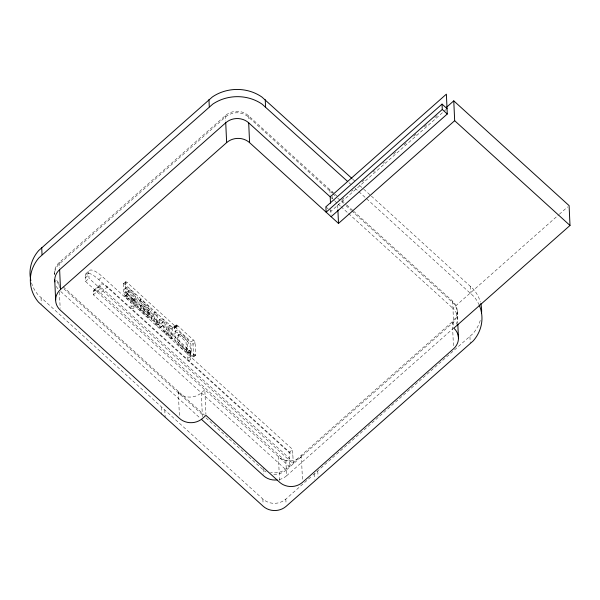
<?xml version="1.0" encoding="UTF-8"?>
<svg xmlns="http://www.w3.org/2000/svg" width="600" height="600" viewBox="0 0 600 600"><rect width="100%" height="100%" fill="white"/><g stroke="black" fill="none" stroke-linecap="round" stroke-linejoin="round"><path stroke-width="0.45" stroke-dasharray="3 2.25" d="M123.45 283.905A2.348 0.698 48.5 0 1 125.047 284.385L172.785 327.75A2.317 0.69 48.5 0 0 174.33 328.185C173.572 326.782 175.837 323.88 177.127 325.207L193.447 340.028A2.272 0.675 48.5 0 1 195.083 342.48L195.645 354.832L193.553 356.678A2.348 0.698 48.5 0 1 192.007 356.28L125.573 295.928A2.348 0.698 48.5 0 1 123.885 293.392L123.45 283.905L125.542 282.053A2.348 0.698 48.5 0 1 127.132 282.532L174.877 325.897A2.317 0.69 48.5 0 0 176.422 326.332L176.407 324.855M125.82 288.435L126.51 287.415L129.87 289.455A40.928 12.18 48.5 0 1 134.235 293.423C138.442 296.67 139.56 301.92 138.855 307.035L137.692 308.062L134.97 305.587L134.843 302.767L130.733 299.032L127.882 299.145L124.613 296.175L125.775 295.147L128.85 295.028L126.667 292.163L125.88 289.845M186.6 350.288L186 341.767L179.625 335.827L178.335 335.197L177.51 335.535L177.45 340.028L178.688 342.983L186.39 350.37L187.815 348.93L187.163 340.74L180.083 334.365L179.025 334.222L177.51 335.535M148.74 312.69C148.755 307.425 142.155 305.325 139.53 301.62L139.462 300.21L140.625 299.183C145.447 304.305 154.613 308.933 152.7 317.535L151.485 317.827L148.71 315.938L148.8 314.1L140.625 306.675L140.565 305.265L141.727 304.237L149.903 311.663L148.74 312.69L140.565 305.265M149.887 314.94L148.553 314.407L141.007 307.635L139.845 308.663L147.398 315.435L148.725 315.968L149.887 314.94L149.962 313.072L141.788 305.647L141.727 304.237M178.672 334.507C176.805 340.875 183.105 346.47 187.755 349.26M189.915 354.06C193.05 343.59 183.3 335.58 175.178 331.5L174.45 331.695C171.368 341.325 182.655 349.635 189.578 354.195L191.078 353.032L191.317 352.11L190.89 344.168L189.727 341.767L186.195 337.905L178.47 331.275L176.34 330.472L174.45 331.695M160.477 318.803L159.03 320.265L158.512 324.608C154.792 325.267 157.035 317.228 156.21 315.42L153.488 312.945L154.65 311.918L157.373 314.392C158.197 316.2 155.955 324.24 159.675 323.58L160.02 319.905L160.89 318.608C166.875 320.392 169.087 327.66 167.812 333.337L166.65 334.365L163.928 331.89C163.102 330.082 165.345 322.043 161.625 322.71L161.28 326.377L160.417 327.683C154.425 325.89 152.22 318.623 153.488 312.945M160.822 327.487L162.27 326.025L162.788 321.683C166.507 321.015 164.265 329.055 165.09 330.862L167.812 333.337M126.105 287.513L124.71 288.885L124.942 291.96L127.688 296.055L128.85 295.028M139.845 308.663L139.913 310.072L147.547 316.965L150.322 318.855L151.538 318.562C153.45 309.96 144.285 305.332 139.462 300.21M175.613 330.668C172.53 340.298 183.817 348.608 190.733 353.168L191.078 353.032M312.968 475.103L472.95 333.623A40.657 36.42 -2.6 0 0 480.765 318.57M54.525 274.642A16.245 14.55 -2.6 0 1 59.295 262.455L225.405 115.567A16.245 14.55 -2.6 0 1 248.37 115.605L334.237 193.605M86.198 273.435L89.677 270.353M85.29 275.858A19.928 5.933 48.5 0 1 98.812 279.653L289.132 452.528L289.785 466.957L85.545 281.43L85.29 275.858L88.778 272.775A19.928 5.933 48.5 0 1 102.292 276.57L292.62 449.445L293.272 463.875L89.025 278.347L88.778 272.775M85.38 277.822L88.86 274.74M85.545 281.43L89.025 278.347M98.812 279.653L102.292 276.57M93.727 290.438L100.703 284.28M351.608 210.765L452.678 302.572A16.245 14.55 -2.6 0 1 452.408 323.153L286.305 470.04L93.405 294.817L93.27 291.938L100.245 285.772A13.223 3.938 48.5 0 1 107.505 286.837L292.882 455.22M93.405 294.817L100.373 288.66L100.245 285.772M93.27 291.938A13.223 3.938 48.5 0 1 100.538 293.002L107.505 286.837M123.502 283.702L125.663 281.79M125.047 284.385L127.132 282.532M123.885 293.392L125.97 291.548L125.542 282.053M195.645 354.832A2.348 0.698 48.5 0 1 194.1 354.428L127.657 294.075A13.192 3.923 48.5 0 1 127.523 291.48L128.685 290.452L130.02 290.985A18.683 5.558 48.5 0 1 134.22 294.803L135.81 297.517L135.938 300.33L134.775 301.358L127.642 294.12A2.348 0.698 48.5 0 1 125.97 291.548M125.573 295.928L127.657 294.075M127.882 299.145L129.045 298.118L131.895 298.005L136.005 301.74L136.132 304.56L138.855 307.035M130.733 299.032L131.895 298.005M131.19 301.035L133.282 299.183M134.843 302.767L136.005 301.74M134.97 305.587L136.132 304.56M139.53 301.62L140.685 300.593L140.625 299.183M140.625 306.675L141.788 305.647M139.913 310.072L141.075 309.045L141.007 307.635M148.8 314.1L149.962 313.072M151.305 318.907L152.468 317.88M156.21 315.42L157.373 314.392M158.1 324.99L159.262 323.962M162.045 322.327L163.208 321.3M168.42 326.513L169.583 325.485L172.305 327.96L172.755 337.822L171.593 338.85L168.87 336.375L168.42 326.513L171.142 328.987L171.593 338.85M163.928 331.89L165.09 330.862M171.142 328.987L172.305 327.96M172.785 327.75L174.877 325.897M174.27 326.843L176.363 324.99M174.292 327.345L176.385 325.5M174.322 326.7L175.042 327.06L177.127 325.207M174.33 328.185L176.422 326.332M174.218 328.447L176.31 326.603M175.837 327.78L177.922 325.928M168.87 336.375L170.032 335.347L169.583 325.485M341.782 199.882L343.875 198.03M351.54 191.25L352.935 190.02M362.032 181.98L364.132 180.12M373.237 172.072L374.632 170.835M383.04 163.403L384.435 162.165M393.54 154.118L395.64 152.257M404.048 144.825L406.147 142.965M413.85 136.155L416.647 133.68M424.35 126.87L427.853 123.773M434.857 117.578L438.36 114.48M446.332 109.252L330.877 211.358L329.002 209.655M193.553 356.678L192.99 344.332A2.272 0.675 48.5 0 0 191.355 341.88L193.447 340.028M192.99 344.332L195.083 342.48M187.928 352.567L190.02 350.715M192.007 356.28L194.1 354.428M193.447 356.962L195.54 355.11M178.358 392.812A16.245 14.55 -2.6 0 0 201.322 392.85L204.81 389.768L205.928 414.465M289.132 452.528L292.62 449.445M456.255 324.21A16.245 14.55 -2.6 0 0 452.94 308.347L558.592 214.913M559.298 214.298L567.697 206.865M279.24 479.565A16.245 14.55 -2.6 0 0 286.567 475.808L285.907 461.385L289.395 458.303L104.025 289.92A13.223 3.938 48.5 0 0 96.757 288.855L96.892 291.743M353.618 211.208L452.61 301.132A16.245 14.55 -2.6 0 1 452.347 321.712L286.237 468.6A16.245 14.55 -2.6 0 1 270.502 472.342M286.567 475.808L452.67 328.92A16.245 14.55 -2.6 0 0 454.088 327.495M31.492 282.892A40.657 36.42 -2.6 0 0 38.108 294.892L262.875 499.058A16.245 14.55 -2.6 0 0 285.84 499.088L312.27 475.717M159.315 319.83L159.727 319.627C165.712 321.42 167.925 328.688 166.65 334.365M161.985 326.46L161.572 326.655C155.587 324.862 153.382 317.595 154.65 311.918M124.942 288.54L125.925 288.593L128.708 290.483A40.928 12.18 48.5 0 1 133.08 294.45C137.28 297.697 138.398 302.947 137.692 308.062M124.613 296.175L127.688 296.055M127.523 291.48L128.858 292.013A18.683 5.558 48.5 0 1 133.058 295.83L134.453 297.772L134.775 301.358M148.71 315.938L141.075 309.045M352.65 179.093L355.425 181.613M359.587 185.4L363.06 188.55M363.75 189.18L370.688 195.48M371.385 196.11L473.535 289.275A40.657 36.42 -2.6 0 1 480.382 302.032M348.983 182.685L353.017 186.345M355.028 188.175L473.857 296.49A40.657 36.42 -2.6 0 1 478.717 304.005M334.928 194.235L337.702 196.748M341.85 200.52L346.005 204.292M346.695 204.923L352.928 210.585M332.918 193.792L334.995 195.675M337.763 198.195L343.305 203.22M346.072 205.74L350.918 210.135M330.218 196.868L334.41 200.678M335.048 201.255L336.968 202.995M340.365 206.085L337.605 203.58L337.853 208.987M341.055 206.715L347.962 212.993M348.653 213.615L452.94 308.347M325.882 206.82L328.38 209.085M175.042 327.06L191.355 341.88M140.685 300.593C143.31 304.298 149.917 306.397 149.903 311.663M135.938 300.33L128.805 293.093A13.192 3.923 48.5 0 1 128.685 290.452M125.775 295.147L129.045 298.118M170.032 335.347L172.755 337.822M100.538 293.002L285.907 461.385M63.188 286.815L204.548 415.215M63.945 288.885L203.235 415.403M205.995 417.915L263.34 470.002A16.245 14.55 -2.6 0 0 266.07 471.99M60.742 291.51L200.04 418.043M470.595 286.23L470.925 293.445M469.935 336.668L470.22 342.975M457.237 311.43L457.77 323.153M452.61 301.132L453.757 326.377M452.347 321.712L453.487 346.957M332.16 191.715L332.228 193.163L248.43 117.045A16.245 14.55 -2.6 0 0 225.472 117.015L59.363 263.903A16.245 14.55 -2.6 0 0 54.472 274.185L54.405 272.737M332.377 196.462L332.49 198.93M329.895 189.66L330.142 195.225M330.795 209.542L331.043 214.928M317.79 471.21L318.038 476.618M314.355 473.873L314.603 479.28M301.335 455.243L302.445 479.588M285.84 499.088L286.043 503.603M279.517 480.435L278.438 456.653A16.245 14.55 -2.6 0 0 289.868 460.928L291.99 460.808A16.245 14.55 -2.6 0 0 301.403 456.683M248.37 115.605L248.58 120.345M263.272 468.562L263.528 474.127M262.875 499.058L263.077 503.565M225.405 115.567L225.66 121.132M201.322 392.85L202.403 416.632M190.433 351.645A1.462 1.312 -2.6 0 1 188.227 352.778A1.462 1.312 -2.6 0 1 188.257 350.505A1.462 1.312 -2.6 0 1 190.433 351.645L190.762 358.86A1.462 1.312 -2.6 0 1 188.55 359.993A1.462 1.312 -2.6 0 1 188.58 357.72A1.462 1.312 -2.6 0 1 190.762 358.86M187.507 351.638L187.837 358.853M178.297 391.373L179.445 416.618M164.79 409.957L165.12 417.173M161.43 407.287L161.76 414.495M133.695 300.112A1.462 1.312 -2.6 0 1 131.49 301.237A1.462 1.312 -2.6 0 1 131.52 298.972A1.462 1.312 -2.6 0 1 133.695 300.112L134.025 307.327A1.462 1.312 -2.6 0 1 131.82 308.452A1.462 1.312 -2.6 0 1 131.85 306.188A1.462 1.312 -2.6 0 1 134.025 307.327M130.778 300.105L131.1 307.32M59.295 262.455L59.55 268.02M59.242 287.775L59.032 283.035A16.245 14.55 -2.6 0 1 56.49 280.02M59.438 292.05L60.172 308.288M41.047 297.938L41.295 303.345M57.975 288.817A16.245 14.55 -2.6 0 1 56.175 286.103M286.305 470.04A16.245 14.55 -2.6 0 1 273.353 474.225M59.093 284.475A16.245 14.55 -2.6 0 1 56.557 281.46M155.002 319.665L153.84 320.7L156.562 323.175L157.725 322.14L155.002 319.665"/><path stroke-width="0.9" d="M351.96 178.462L261.87 97.012A40.657 36.42 -2.6 0 0 212.385 96.938L38.693 250.538A40.657 36.42 -2.6 0 0 30.285 277.455M347.64 181.462L262.2 104.227A40.657 36.42 -2.6 0 0 212.715 104.153L39.015 257.752A40.657 36.42 -2.6 0 0 38.438 302.1L263.205 506.272A16.245 14.55 -2.6 0 0 286.17 506.303L473.28 340.837A40.657 36.42 -2.6 0 0 479.055 304.733M54.847 281.85A16.245 14.55 -2.6 0 1 59.625 269.67L225.735 122.782A16.245 14.55 -2.6 0 1 248.692 122.82L330.218 196.868L330.51 203.205M453.765 100.86L569.1 205.627L570 225.465L453.84 328.185A16.245 14.55 -2.6 0 1 453.57 348.765L302.565 482.295A16.245 14.55 -2.6 0 1 279.608 482.257L205.972 415.38L202.485 418.463A16.245 14.55 -2.6 0 1 179.52 418.425L60.255 310.087A16.245 14.55 -2.6 0 1 60.525 289.507L226.635 142.62A16.245 14.55 -2.6 0 1 249.593 142.657L338.505 223.417L454.665 120.698L453.765 100.86L446.76 107.055M330.218 196.868L446.377 94.155L447.278 113.993L331.118 216.712M442.043 104.1L325.882 206.82L326.13 212.175L442.283 109.455L442.043 104.1L447.037 108.637M442.283 109.455L447.278 113.993M454.665 120.698L570 225.465M201.42 419.295L263.603 475.778A16.245 14.55 -2.6 0 0 277.147 479.933M457.808 324.053L458.46 338.483M337.89 209.895L338.505 223.417M265.237 99.69L265.56 106.905M248.692 122.82L249.593 142.657M225.735 122.782L226.635 142.62M208.958 99.608L209.28 106.815M59.625 269.67L60.525 289.507M54.735 279.952L55.635 299.79M41.707 247.5L42.037 254.715M30.862 280.59A40.657 36.42 -2.6 0 1 30.532 279.03M480.78 303.577A40.657 36.42 -2.6 0 1 481.582 313.05"/></g></svg>
